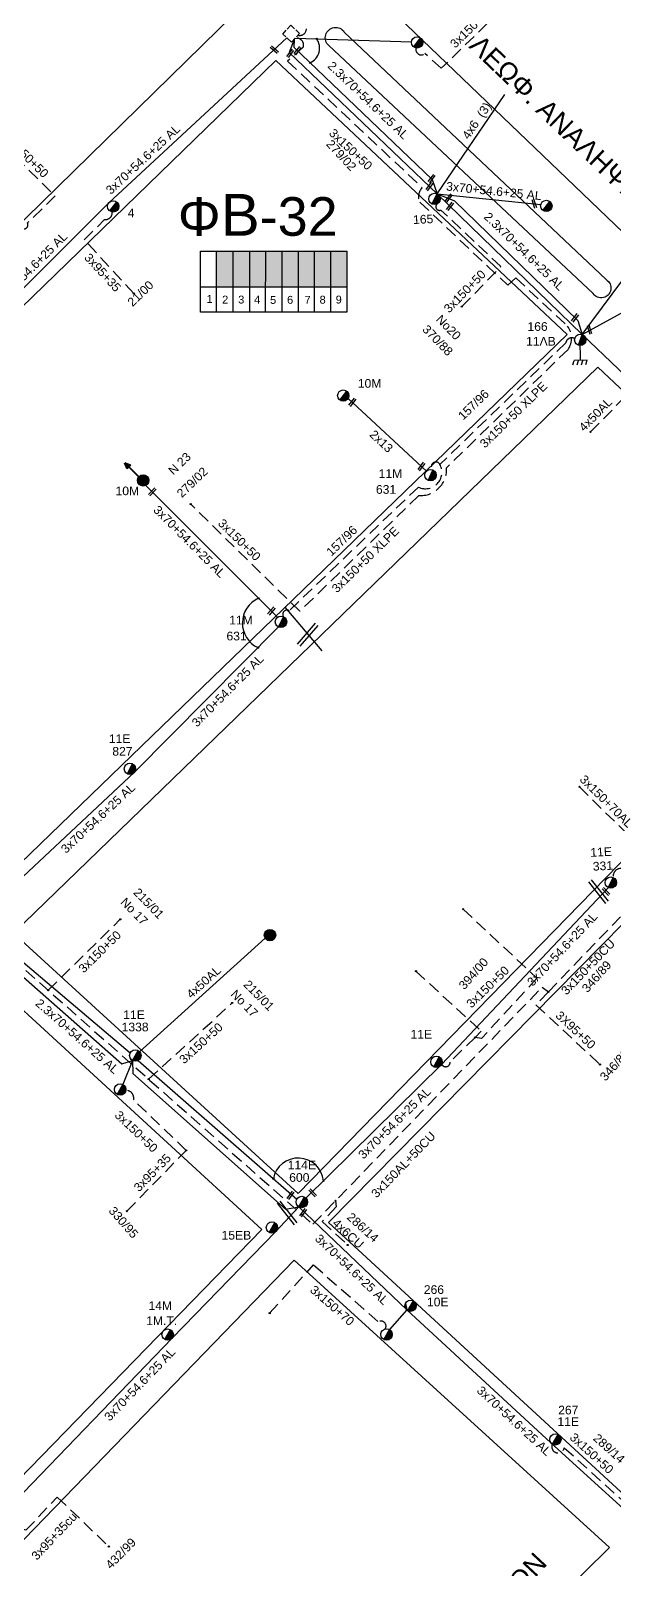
# Model space of a CAD drawing. Header units: millimetres. Extents: x 855 to 3091, y 750 to 2767.
# Drawn here: x 1287.2 to 1408.1, y 1262.2 to 1581.1 of the extents above; entities that cross this region are included whole.
import ezdxf
from ezdxf.enums import TextEntityAlignment as Align

# ---------------------------------------------------------------- set-up
doc = ezdxf.new("R2010")
doc.units = ezdxf.units.MM
doc.linetypes.add('DASHED', pattern=[19.05, 12.7, -6.35])
for name, color, linetype, lineweight in [('2x13', 7, 'Continuous', 30), ('3x150+50', 7, 'Continuous', 30), ('3x150+50 XLPE', 7, 'SYN_LINE', 30), ('3x150+50CU', 7, 'Continuous', 30), ('3x150+70', 7, 'Continuous', 30), ('3x150+70AL', 7, 'DASHED', 30), ('3x150AL+50CU', 7, 'Continuous', 30), ('3x70+54.6+25 AL', 7, 'SYN_LINE', 30), ('3x95+35', 7, 'Continuous', 30), ('3X95+50', 7, 'Continuous', 30), ('4x50AL', 7, 'Continuous', 30), ('4x6', 7, 'SYN_LINE', 30), ('4x6CU', 7, 'Continuous', 30), ('Pillar Υποσταθμού', 7, 'SYN_LINE', 30), ('Υπόβαθρο ΔΕΗ', 7, 'Continuous', 30)]:
    doc.layers.add(name, color=color, linetype=linetype, lineweight=lineweight)
for name, color, linetype in [('Pillar OTE', 7, 'Continuous'), ('TEXT ΚΑΛΩΔΙΩΝ', 7, 'Continuous'), ('Άγνωστα', 7, 'Continuous'), ('Γείωση', 7, 'Continuous'), ('Επίτονοι', 7, 'Continuous'), ('Καλώδια ΧΤ   3x150AL+50CU', 7, 'DASHED'), ('Μηχανική τομή', 7, 'Continuous'), ('Περίπτερο', 7, 'Continuous'), ('Στύλος Ξύλινος', 7, 'Continuous'), ('Στύλος Ξύλινος @ 1', 7, 'Continuous'), ('Στύλος ΦΜ', 7, 'Continuous'), ('Στύλος ΦΜ @ 1', 7, 'Continuous'), ('Συνδέσεις', 7, 'Continuous'), ('Τομή', 7, 'Continuous')]:
    doc.layers.add(name, color=color, linetype=linetype)
doc.styles.add('arial', font='arial.ttf')
doc.styles.get("Standard").update_dxf_attribs({"font": 'arial.ttf'})
doc.linetypes.add('SYN_LINE', pattern='A,0.5,-0.0001,["/\\/\\/\\/",Standard,S=0.1,R=0,X=0,Y=-0.05],-0.25', length=0.7501)

# ---------------------------------------------------------------- blocks, each defined once
blk = doc.blocks.new('ΥΠΑΡΧΩΝ ΤΣΙΜΕΝΤΕΝΙΟΣ ΣΤΥΛΟΣ')
at = {"layer": 'Στύλος ΦΜ'}
blk.add_hatch(color=7, dxfattribs=at).paths.add_polyline_path([(-1.29, -2.28, 0.574793), (2.62, 0, 0.268822), (1.3, 2.27)])
at = {"layer": 'Στύλος ΦΜ', "color": 7}
blk.add_line((-1.29, -2.28), (1.3, 2.27), dxfattribs=at)
blk.add_circle((0, 0), 2.62, dxfattribs=at)
at = {"layer": 'Στύλος ΦΜ', "flags": 4}
for tag, p in [('ΤΥΠΟΣ', (-4.91, 3.03)), ('ΑΡΙΘΜΟΣ', (-4.68, 8.05))]:
    blk.add_attdef(tag, p, '', height=4, dxfattribs=at)
blk = doc.blocks.new('ΥΠΑΡΧΩΝ ΞΥΛΙΝΟΣ ΣΤΥΛΟΣ')
at = {"layer": 'Στύλος Ξύλινος'}
h = blk.add_hatch(color=7, dxfattribs=at)
h.paths.add_polyline_path([(-2.62, 0, 0.270008), (-1.29, -2.28), (1.3, 2.27, 0.576266)])
h.paths.add_polyline_path([(-1.29, -2.28, 0.574793), (2.62, 0, 0.268822), (1.3, 2.27)])
at = {"layer": 'Στύλος Ξύλινος', "color": 7}
blk.add_line((-1.29, -2.28), (1.3, 2.27), dxfattribs=at)
blk.add_circle((0, 0), 2.62, dxfattribs=at)
at = {"layer": 'Στύλος Ξύλινος', "flags": 4}
for tag, p in [('ΑΡΙΘΜΟΣ', (-4.91, 8.6)), ('ΤΥΠΟΣ', (-4.85, 3.39))]:
    blk.add_attdef(tag, p, '', height=4, dxfattribs=at)
blk = doc.blocks.new('ΓΕΙΩΣΗ')
at = {"layer": 'Γείωση', "ltscale": 40}
for p, q in [((-2.34, 11.45), (-3, 9.45)), ((-0.34, 11.45), (-1, 9.45)), ((0, 9.45), (0, 0)), ((1.66, 11.45), (1, 9.45)), ((3.66, 11.45), (3, 9.45))]:
    blk.add_line(p, q, dxfattribs=at)
blk.add_lwpolyline([(-3, 9.45), (3, 9.45)], dxfattribs=at)
blk = doc.blocks.new('_ΣΥΝΔΕΣΗ')
at = {"layer": 'Συνδέσεις', "linetype": 'SYN_LINE', "ltscale": 40}
blk.add_hatch(color=256, dxfattribs=at).paths.add_polyline_path([(0.5, 0, 1), (-0.5, 0, 1)])
at = {"layer": 'Συνδέσεις'}
blk.add_circle((0, 0), 0.5, dxfattribs=at)
blk = doc.blocks.new('ΤΟΜΗ')
at = {"layer": 'Τομή', "ltscale": 40}
for p, q in [((-5.7, 0), (17.1, 0)), ((-5.7, -2.8), (17.1, -2.8))]:
    blk.add_line(p, q, dxfattribs=at)
blk = doc.blocks.new('PILLAR YPOSTATHMOU')
at = {"layer": 'Περίπτερο', "ltscale": 40}
for points in [[(540.43, 2525.12), (540.43, 2526.01), (541.51, 2526.01)], [(541.82, 2526.01), (542.91, 2526.01), (542.91, 2524.95)], [(541.59, 2523.53), (540.43, 2523.53), (540.43, 2524.86)], [(542.91, 2524.59), (542.91, 2523.53), (541.92, 2523.53)]]:
    blk.add_lwpolyline(points, dxfattribs=at)
blk = doc.blocks.new('ΜΗΧΑΝΙΚΗ ΤΟΜΗ')
at = {"layer": 'Μηχανική τομή', "ltscale": 40}
for p, q in [((-1.9, 0.8), (5.7, 0.8)), ((-1.9, -0.8), (5.7, -0.8))]:
    blk.add_line(p, q, dxfattribs=at)
blk = doc.blocks.new('ΕΠΙΤΟΝΟΣ')
at = {"layer": 'Επίτονοι', "lineweight": 40, "ltscale": 40}
blk.add_hatch(color=256, dxfattribs=at).paths.add_polyline_path([(-1.13, 6.47), (0, 9.1), (1.13, 6.47)])
for p, q in [((-1.13, 6.47), (0, 9.1)), ((0, 9.1), (1.13, 6.47)), ((1.13, 6.47), (-1.13, 6.47)), ((-1.13, 6.47), (0, 6.47)), ((0, 6.47), (0, 0))]:
    blk.add_line(p, q, dxfattribs=at)

msp = doc.modelspace()

# ---------------------------------------------------------------- hatches: boundary and pattern name
at = {"layer": 'Καλώδια ΧΤ   3x150AL+50CU', "linetype": 'DASHED', "lineweight": -3, "ltscale": 0.2}
h = msp.add_hatch(color=2, dxfattribs=at)
h.dxf.hatch_style = 1
h.paths.add_polyline_path([(1329.13, 1535.43), (1325.69, 1535.43), (1325.69, 1528.07), (1329.13, 1528.06)])
h = msp.add_hatch(color=85, dxfattribs=at)
h.dxf.hatch_style = 1
h.paths.add_polyline_path([(1329.13, 1528.06), (1332.57, 1528.06), (1332.57, 1535.43), (1329.13, 1535.43)])
h = msp.add_hatch(color=30, dxfattribs=at)
h.dxf.hatch_style = 1
h.paths.add_polyline_path([(1335.87, 1535.43), (1332.57, 1535.43), (1332.57, 1528.06), (1335.86, 1528.06)])
h = msp.add_hatch(color=1, dxfattribs=at)
h.dxf.hatch_style = 1
h.paths.add_polyline_path([(1339.25, 1535.43), (1335.87, 1535.43), (1335.86, 1528.06), (1339.25, 1528.05)])
h = msp.add_hatch(color=151, dxfattribs=at)
h.dxf.hatch_style = 1
h.paths.add_polyline_path([(1339.25, 1528.05), (1342.65, 1528.05), (1342.65, 1535.43), (1339.25, 1535.43)])
h = msp.add_hatch(color=5, dxfattribs=at)
h.dxf.hatch_style = 1
h.paths.add_polyline_path([(1342.65, 1528.05), (1346.04, 1528.05), (1346.04, 1535.42), (1342.65, 1535.43)])
h = msp.add_hatch(color=27, dxfattribs=at)
h.dxf.hatch_style = 1
h.paths.add_polyline_path([(1345.98, 1528.05), (1349.38, 1528.05), (1349.38, 1535.42), (1345.98, 1535.42)])
h = msp.add_hatch(color=6, dxfattribs=at)
h.dxf.hatch_style = 1
h.paths.add_polyline_path([(1349.3, 1528.05), (1352.7, 1528.05), (1352.7, 1535.42), (1349.3, 1535.42)])

# ---------------------------------------------------------------- linework, layer by layer
at = {"layer": '2x13', "color": 27, "linetype": 'Continuous', "lineweight": -3, "ltscale": 0.2}
msp.add_lwpolyline([(1369.17, 1489.81), (1352.96, 1504.9)], dxfattribs=at)
at = {"layer": '3x150+50', "color": 5, "linetype": 'DASHED', "lineweight": -3, "ltscale": 0.2}
msp.add_lwpolyline([(1342.55, 1580.17, 0.716676), (1343.99, 1582.53), (1356.82, 1595.46, 0.629792), (1360.88, 1600), (1372.68, 1611.67, -0.510288), (1374.08, 1616.77), (1393.38, 1636.2, 0.358737), (1397.64, 1636.17, -2.36183)], format="xyb", dxfattribs=at)
at = {"layer": '3x150+50', "color": 27, "linetype": 'DASHED', "lineweight": -3, "ltscale": 0.2}
msp.add_lwpolyline([(1387.24, 1587.91), (1372.27, 1573.34), (1368.88, 1576.39, -0.742881), (1367.02, 1577.55, 153.79752)], format="xyb", dxfattribs=at)
at = {"layer": '3x150+50', "color": 6, "linetype": 'DASHED', "lineweight": -3, "ltscale": 0.2}
for points in [[(1342, 1579.59, -0.531304), (1343.69, 1577.8), (1340.42, 1574.81), (1368.32, 1548.58, 0.322795), (1367.81, 1545.57), (1386.03, 1528.38), (1387.7, 1529.91), (1398.4, 1519.91, -0.339028), (1398.53, 1515.06)], [(1367.01, 1386.18), (1380.52, 1373.75), (1379.29, 1372.46), (1374.1, 1367.43, -0.852781), (1372.35, 1366.9, 4.198705)], [(1319.39, 1349.04), (1308.5, 1359.49, 0.467909), (1306.87, 1361.51, 63.325317)]]:
    msp.add_lwpolyline(points, format="xyb", dxfattribs=at)
at = {"layer": '3x150+50', "color": 85, "linetype": 'DASHED', "lineweight": -3, "ltscale": 0.2}
for points in [[(1281.34, 1557.52), (1292.23, 1546.89), (1286.5, 1541.27, -0.74886), (1285.35, 1540.15)], [(1395.27, 1288.15, 1.131617), (1397.76, 1287.41), (1410.85, 1275.49)]]:
    msp.add_lwpolyline(points, format="xyb", dxfattribs=at)
at = {"layer": '3x150+50', "color": 2, "linetype": 'DASHED', "lineweight": -3, "ltscale": 0.2}
msp.add_lwpolyline([(1376.53, 1523.93), (1384.6, 1532.23), (1372.2, 1543.96, -0.880175), (1371.41, 1545.21, -113.471317)], format="xyb", dxfattribs=at)
at = {"layer": '3x150+50', "color": 6, "linetype": 'DASHED', "lineweight": -3, "ltscale": 0.2}
for points in [[(1342.95, 1460.78), (1320.33, 1482.98)], [(1376.8, 1399.04), (1392.1, 1384.7), (1380.59, 1372.24), (1379.29, 1372.46)]]:
    msp.add_lwpolyline(points, dxfattribs=at)
at = {"layer": '3x150+50', "color": 27, "linetype": 'DASHED', "lineweight": -3, "ltscale": 0.2}
for points in [[(1290.78, 1382.22), (1305.74, 1396.93)], [(1311.61, 1363.8), (1328.93, 1379.59)]]:
    msp.add_lwpolyline(points, dxfattribs=at)
at = {"layer": '3x150+50 XLPE', "color": 6, "linetype": 'DASHED', "lineweight": -3, "ltscale": 0.2}
msp.add_lwpolyline([(1398.53, 1515.06), (1373.36, 1490.55, -0.45522), (1367.59, 1484.78), (1342.95, 1460.78)], format="xyb", dxfattribs=at)
at = {"layer": '3x150+50 XLPE', "color": 27, "linetype": 'DASHED', "lineweight": -3, "ltscale": 0.2}
for points in [[(1399.92, 1517.3, 0.512701), (1398.06, 1516.42), (1371.97, 1491.23, 1.188916), (1370.52, 1490.06, 13.5249)], [(1371.97, 1491.23, -0.736751), (1367.51, 1486.54), (1340.75, 1460.91, 0.782021), (1339.54, 1459.67, 3.406571)]]:
    msp.add_lwpolyline(points, format="xyb", dxfattribs=at)
at = {"layer": '3x150+50CU', "color": 27, "linetype": 'DASHED', "lineweight": -3, "ltscale": 0.2}
msp.add_lwpolyline([(1394.46, 1381.89), (1411.9, 1400.06)], dxfattribs=at)
at = {"layer": '3x150+70', "color": 85, "linetype": 'DASHED', "lineweight": -3, "ltscale": 0.2}
msp.add_lwpolyline([(1336.69, 1315.29), (1345.78, 1325.3), (1359.22, 1313.51, -0.795033), (1360.64, 1312.02, -70.877663)], format="xyb", dxfattribs=at)
at = {"layer": '3x150+70AL', "color": 62, "linetype": 'DASHED', "lineweight": -3, "ltscale": 0.2}
msp.add_lwpolyline([(1400.91, 1424.39), (1413.58, 1411.87), (1409.54, 1407.47, 0.490977), (1407.92, 1405.59, -1.521308)], format="xyb", dxfattribs=at)
at = {"layer": '3x150AL+50CU', "color": 27, "linetype": 'DASHED', "lineweight": -3, "ltscale": 0.2}
msp.add_lwpolyline([(1271.11, 1399.52, 0.875289), (1277.57, 1393.9), (1345.64, 1333.71), (1393.17, 1382.86), (1394.46, 1381.89)], format="xyb", dxfattribs=at)
at = {"layer": '3x70+54.6+25 AL', "color": 85, "linetype": 'SYN_LINE', "lineweight": -3, "ltscale": 15}
for points in [[(1340.23, 1579.65), (1303.37, 1545.47), (1273.67, 1515.78)], [(1275.97, 1396.13), (1275.64, 1393.73), (1306.04, 1366.96), (1308.27, 1367.67), (1308.32, 1364.96), (1339.97, 1336.84), (1342.77, 1337.31), (1365.09, 1316), (1395, 1288.4), (1418.41, 1267.1)]]:
    msp.add_lwpolyline(points, dxfattribs=at)
at = {"layer": '3x70+54.6+25 AL', "color": 2, "linetype": 'SYN_LINE', "lineweight": -3, "ltscale": 15}
for points in [[(1341.75, 1579.33), (1340.73, 1576.6), (1371.39, 1547.29), (1401.45, 1518.16), (1424.03, 1496.6), (1443.61, 1477.74)], [(1371.39, 1547.29), (1392.9, 1545.11)], [(1401.45, 1518.16), (1418.11, 1540.52)]]:
    msp.add_lwpolyline(points, dxfattribs=at)
at = {"layer": '3x70+54.6+25 AL', "color": 27, "linetype": 'SYN_LINE', "lineweight": -3, "ltscale": 15}
for points in [[(1341.75, 1579.33), (1341.67, 1577.75), (1370.4, 1550.29), (1371.39, 1547.29), (1375.01, 1545.89), (1400.53, 1521.04), (1401.45, 1518.16), (1419.02, 1527.75)], [(1342, 1579.59), (1366.07, 1578.8)]]:
    msp.add_lwpolyline(points, dxfattribs=at)
at = {"layer": '3x70+54.6+25 AL', "color": 133, "linetype": 'SYN_LINE', "lineweight": -3, "ltscale": 15}
for points in [[(1338.33, 1459.54), (1311.01, 1486.87)], [(1276.73, 1397.61), (1308.71, 1427.46), (1338.55, 1457.53)]]:
    msp.add_lwpolyline(points, dxfattribs=at)
at = {"layer": '3x70+54.6+25 AL', "color": 6, "linetype": 'SYN_LINE', "lineweight": -3, "ltscale": 15}
for points in [[(1344.22, 1339.13), (1372.35, 1366.9), (1406.87, 1403.48)], [(1275.97, 1396.13), (1307.81, 1369.25)], [(1309.47, 1367.7), (1342.32, 1338.9)]]:
    msp.add_lwpolyline(points, dxfattribs=at)
at = {"layer": '3x70+54.6+25 AL', "color": 6, "linetype": 'SYN_LINE', "lineweight": -3, "ltscale": 7}
msp.add_lwpolyline([(1308.27, 1367.67), (1306.28, 1362.68)], dxfattribs=at)
at = {"layer": '3x70+54.6+25 AL', "color": 5, "linetype": 'SYN_LINE', "lineweight": -3, "ltscale": 7}
msp.add_lwpolyline([(1337.9, 1332.13), (1342.77, 1337.31)], dxfattribs=at)
at = {"layer": '3x70+54.6+25 AL', "color": 5, "linetype": 'SYN_LINE', "lineweight": -3, "ltscale": 15}
msp.add_lwpolyline([(1250.76, 1243.07), (1282.01, 1274.32), (1316.46, 1310.1), (1337.9, 1332.13)], dxfattribs=at)
at = {"layer": '3x70+54.6+25 AL', "color": 85, "linetype": 'SYN_LINE', "lineweight": -3, "ltscale": 7}
msp.add_lwpolyline([(1364.82, 1317.27), (1365.09, 1316), (1361.51, 1311.9)], dxfattribs=at)
at = {"layer": '3x95+35', "color": 85, "linetype": 'DASHED', "lineweight": -3, "ltscale": 0.2}
msp.add_lwpolyline([(1308.54, 1526.64), (1298.27, 1537.81), (1302.47, 1541.97, 0.484514), (1304.04, 1543.55, 7.00769)], format="xyb", dxfattribs=at)
at = {"layer": '3x95+35', "color": 6, "linetype": 'DASHED', "lineweight": -3, "ltscale": 0.2}
msp.add_lwpolyline([(1307.1, 1336.44), (1319.39, 1349.04)], dxfattribs=at)
at = {"layer": '3x95+35', "color": 5, "linetype": 'DASHED', "lineweight": -3, "ltscale": 0.2}
msp.add_lwpolyline([(1281.69, 1265.84, -0.655028), (1286.18, 1270.29), (1292.67, 1277.18), (1303.35, 1266.91)], format="xyb", dxfattribs=at)
at = {"layer": '3X95+50', "color": 27, "linetype": 'DASHED', "lineweight": -3, "ltscale": 0.2}
msp.add_lwpolyline([(1394.46, 1381.89), (1391.88, 1379.2), (1405.15, 1366.83)], dxfattribs=at)
at = {"layer": '4x50AL', "color": 2, "linetype": 'DASHED', "lineweight": -3, "ltscale": 0.2}
msp.add_lwpolyline([(1403.2, 1497.97), (1411.76, 1506.7)], dxfattribs=at)
at = {"layer": '4x50AL', "color": 6, "linetype": 'Continuous', "lineweight": -3, "ltscale": 0.2}
msp.add_lwpolyline([(1309.74, 1369.47), (1335.76, 1393.04)], dxfattribs=at)
at = {"layer": '4x6', "color": 2, "linetype": 'SYN_LINE', "lineweight": -3, "ltscale": 15}
msp.add_lwpolyline([(1371.39, 1547.29), (1385.46, 1567.89)], dxfattribs=at)
at = {"layer": '4x6CU', "color": 27, "linetype": 'DASHED', "lineweight": -3, "ltscale": 0.2}
msp.add_lwpolyline([(1350.34, 1338.57), (1350.48, 1337.34), (1347.56, 1334.28), (1352.87, 1329.42)], dxfattribs=at)
at = {"layer": 'Pillar OTE', "lineweight": -3, "ltscale": 40}
for points in [[(1322.36, 1522.79), (1322.36, 1535.43), (1352.69, 1535.42), (1352.69, 1522.76), (1322.36, 1522.79)], [(1325.69, 1522.78), (1325.69, 1535.43)], [(1329.13, 1522.78), (1329.13, 1535.43)], [(1332.57, 1522.78), (1332.57, 1535.43)], [(1335.86, 1522.77), (1335.87, 1535.43)], [(1339.25, 1522.77), (1339.25, 1535.43)], [(1342.65, 1522.77), (1342.65, 1535.43)], [(1345.98, 1522.76), (1345.98, 1535.42)], [(1349.37, 1522.76), (1349.37, 1535.42)], [(1322.36, 1528.07), (1352.69, 1528.04)]]:
    msp.add_lwpolyline(points, dxfattribs=at)
at = {"layer": 'Τομή', "lineweight": -3}
msp.add_lwpolyline([(1347.55, 1452.57), (1339.94, 1461.66)], dxfattribs=at)
at = {"layer": 'Υπόβαθρο ΔΕΗ', "lineweight": -3}
for points in [[(1470.55, 1707.63), (1532.02, 1650.15), (1414.93, 1534.51), (1355.06, 1592.01)], [(1275.23, 1644.01), (1332.72, 1587.94), (1206.13, 1463.97), (1146.47, 1518.1)], [(1215.51, 1456.04), (1337.98, 1574.98), (1398.37, 1518.13), (1276.49, 1400.32)], [(1404.73, 1511.4), (1459.46, 1460), (1342.59, 1340.09), (1283.57, 1394.04)], [(1466.67, 1453.59), (1532.1, 1391.23), (1413.93, 1274.18), (1348.86, 1334.11)], [(1276.33, 1386.51), (1335.08, 1332.67), (1212.61, 1206.69), (1153.14, 1262.65)], [(1281.22, 1142.52), (1219.57, 1200.03), (1341.76, 1326.31), (1407.15, 1266.71)]]:
    msp.add_lwpolyline(points, close=True, dxfattribs=at)
msp.add_lwpolyline([(1352.16, 1580.86), (1406.42, 1529.53, -1.258077), (1403.73, 1526.65), (1348.97, 1578.03, -1.144018)], format="xyb", close=True, dxfattribs=at)
for centre, radius, start, end in [((1343.65, 1577.53), 3.39, 295.4582, 34.3331), ((1336.64, 1458.34), 5.61, 113.6596, 245.1922), ((1342.63, 1342.18), 5.26, 6.0162, 169.2856)]:
    msp.add_arc(centre, radius, start, end, dxfattribs=at)

# ---------------------------------------------------------------- block references
at = {"layer": 'Pillar Υποσταθμού', "color": 206, "linetype": 'Continuous', "lineweight": -3, "ltscale": 0.2, "rotation": 46.72920687392445}
msp.add_blockref('PILLAR YPOSTATHMOU', (2808.21, -544.5), dxfattribs=at)
at = {"layer": 'Γείωση', "lineweight": -3, "xscale": 0.4499999999998181, "yscale": 0.4499999999998181, "zscale": 0.4499999999998181, "rotation": 181.0491238376452}
msp.add_blockref('ΓΕΙΩΣΗ', (1401.07, 1517.04), dxfattribs=at)
at = {"layer": 'Επίτονοι', "lineweight": -3, "xscale": 0.449999999999818, "yscale": 0.449999999999818, "zscale": 0.449999999999818, "rotation": 45.24800100764891}
msp.add_blockref('ΕΠΙΤΟΝΟΣ', (1309.58, 1488.68), dxfattribs=at)
at = {"layer": 'Μηχανική τομή', "lineweight": -3}
for p, xscale, yscale, zscale, rotation in [((1337.3, 1577.54), 0.2499999999999999, 0.2499999999999999, 0.4999999999999997, 318.8296146482116), ((1340.7, 1576.04), 0.2499999999999999, 0.2499999999999999, 0.4999999999999997, 52.12161107020177), ((1342.23, 1576.63), 0.2499999999999999, 0.2499999999999999, 0.4999999999999997, 52.12161107020177), ((1369.99, 1550.09), 0.2499999999999999, 0.2499999999999999, 0.4999999999999997, 52.12161107020177), ((1369.55, 1548.46), 0.2499999999999999, 0.2499999999999999, 0.4999999999999997, 52.12161107020177), ((1373.56, 1546.09), 0.2499999999999999, 0.2499999999999999, 0.4999999999999997, 52.12161107020177), ((1373.82, 1544.35), 0.2499999999999999, 0.2499999999999999, 0.4999999999999997, 52.12161107020177), ((1391.7, 1544.78), 0.2499999999999999, 0.2499999999999999, 0.4999999999999997, 107.5997879167379), ((1399.73, 1521.23), 0.2499999999999999, 0.2499999999999999, 0.4999999999999997, 52.12161107020177), ((1403.16, 1518.68), 0.2499999999999999, 0.2499999999999999, 0.4999999999999997, 107.5997879167379), ((1353.58, 1503.74), 0.2499999999999999, 0.2499999999999999, 0.4999999999999997, 52.12161107020177), ((1367.89, 1490.42), 0.2499999999999999, 0.2499999999999999, 0.4999999999999997, 52.12161107020177), ((1312.7, 1485.87), 0.25, 0.25, 0.4999999999999995, 227.1726880961465), ((1337.38, 1461.19), 0.25, 0.25, 0.4999999999999995, 227.1726880961465), ((1406.74, 1402.37), 0.25, 0.25, 0.25, 134.2782145394548), ((1340.79, 1339.33), 0.25, 0.25, 0.25, 54.4856197192397), ((1345.93, 1339.88), 0.25, 0.25, 0.25, 134.2782145394548), ((1343.41, 1335.74), 0.25, 0.25, 0.25, 54.4856197192397)]:
    msp.add_blockref('ΜΗΧΑΝΙΚΗ ΤΟΜΗ', p, dxfattribs=dict(at, xscale=xscale, yscale=yscale, zscale=zscale, rotation=rotation))
at = {"layer": 'Στύλος Ξύλινος @ 1', "lineweight": -3, "ltscale": 40}
ref = msp.add_blockref('ΥΠΑΡΧΩΝ ΞΥΛΙΝΟΣ ΣΤΥΛΟΣ', (1310.48, 1487.92), dxfattribs=dict(at, xscale=0.449999999999818, yscale=0.449999999999818, zscale=0.449999999999818, rotation=21.32725779620638))
ref.add_attrib('ΤΥΠΟΣ', '10M', (1304.75, 1484.84), dxfattribs={"layer": 'Στύλος Ξύλινος', "height": 1.8, "flags": 4})
at = {"layer": 'Στύλος Ξύλινος @ 1', "lineweight": -3, "ltscale": 40, "xscale": 0.4499999999998181, "yscale": 0.4499999999998181, "zscale": 0.4499999999998181}
msp.add_blockref('ΥΠΑΡΧΩΝ ΞΥΛΙΝΟΣ ΣΤΥΛΟΣ', (1336.76, 1393.66), dxfattribs=at)
at = {"layer": 'Στύλος ΦΜ @ 1', "lineweight": -3, "ltscale": 40, "xscale": 0.4499999999998181, "yscale": 0.4499999999998181, "zscale": 0.4499999999998181, "rotation": 352.5021454697022}
for p in [(1367.25, 1578.7), (1394.04, 1544.81)]:
    msp.add_blockref('ΥΠΑΡΧΩΝ ΤΣΙΜΕΝΤΕΝΙΟΣ ΣΤΥΛΟΣ', p, dxfattribs=at)
at = {"layer": 'Στύλος ΦΜ @ 1', "lineweight": -3, "ltscale": 40}
ref = msp.add_blockref('ΥΠΑΡΧΩΝ ΤΣΙΜΕΝΤΕΝΙΟΣ ΣΤΥΛΟΣ', (1370.85, 1546.25), dxfattribs=dict(at, xscale=0.449999999999818, yscale=0.449999999999818, zscale=0.449999999999818, rotation=2.486437297996773))
ref.add_attrib('ΤΥΠΟΣ', '165', (1366.45, 1541.06), dxfattribs={"layer": 'Στύλος ΦΜ', "height": 1.8, "rotation": 2.4864, "flags": 4})
ref = msp.add_blockref('ΥΠΑΡΧΩΝ ΤΣΙΜΕΝΤΕΝΙΟΣ ΣΤΥΛΟΣ', (1304.27, 1544.71), dxfattribs=dict(at, xscale=0.4499999999998181, yscale=0.4499999999998181, zscale=0.4499999999998181, rotation=352.5021454697022))
ref.add_attrib('ΤΥΠΟΣ', '4', (1307.28, 1542.46), dxfattribs={"layer": 'Στύλος ΦΜ', "height": 1.8, "flags": 4})
ref = msp.add_blockref('ΥΠΑΡΧΩΝ ΤΣΙΜΕΝΤΕΝΙΟΣ ΣΤΥΛΟΣ', (1401.07, 1517.04), dxfattribs=dict(at, xscale=0.449999999999818, yscale=0.449999999999818, zscale=0.449999999999818, rotation=10.80347530008784))
ref.add_attrib('ΤΥΠΟΣ', '166', (1390.12, 1518.91), dxfattribs={"layer": 'Στύλος ΦΜ', "height": 1.8, "flags": 4})
ref.add_attrib('ΑΡΙΘΜΟΣ', '11ΛB', (1389.84, 1515.86), dxfattribs={"layer": 'Στύλος ΦΜ', "height": 1.8, "flags": 4})
ref = msp.add_blockref('ΥΠΑΡΧΩΝ ΤΣΙΜΕΝΤΕΝΙΟΣ ΣΤΥΛΟΣ', (1351.95, 1505.49), dxfattribs=dict(at, xscale=0.4499999999998181, yscale=0.4499999999998181, zscale=0.4499999999998181, rotation=352.5021454697022))
ref.add_attrib('ΤΥΠΟΣ', '10M', (1354.96, 1507.12), dxfattribs={"layer": 'Στύλος ΦΜ', "height": 1.8, "flags": 4})
ref = msp.add_blockref('ΥΠΑΡΧΩΝ ΤΣΙΜΕΝΤΕΝΙΟΣ ΣΤΥΛΟΣ', (1370.02, 1488.99), dxfattribs=dict(at, xscale=0.4499999999998183, yscale=0.4499999999998183, zscale=0.4499999999998183, rotation=4.824184488754264))
ref.add_attrib('ΤΥΠΟΣ', '631', (1358.72, 1485.14), dxfattribs={"layer": 'Στύλος ΦΜ', "height": 1.8, "flags": 4})
ref.add_attrib('ΑΡΙΘΜΟΣ', '11M', (1359.28, 1488.43), dxfattribs={"layer": 'Στύλος ΦΜ', "height": 1.8, "flags": 4})
ref = msp.add_blockref('ΥΠΑΡΧΩΝ ΤΣΙΜΕΝΤΕΝΙΟΣ ΣΤΥΛΟΣ', (1339.04, 1458.6), dxfattribs=dict(at, xscale=0.4499999999998183, yscale=0.4499999999998183, zscale=0.4499999999998183, rotation=4.824184488754264))
ref.add_attrib('ΤΥΠΟΣ', '631', (1327.74, 1454.75), dxfattribs={"layer": 'Στύλος ΦΜ', "height": 1.8, "flags": 4})
ref.add_attrib('ΑΡΙΘΜΟΣ', '11M', (1328.3, 1458.05), dxfattribs={"layer": 'Στύλος ΦΜ', "height": 1.8, "flags": 4})
ref = msp.add_blockref('ΥΠΑΡΧΩΝ ΤΣΙΜΕΝΤΕΝΙΟΣ ΣΤΥΛΟΣ', (1307.74, 1428.13), dxfattribs=dict(at, xscale=0.4499999999998183, yscale=0.4499999999998183, zscale=0.4499999999998183, rotation=4.824184488754264))
ref.add_attrib('ΤΥΠΟΣ', '827', (1304.08, 1430.86), dxfattribs={"layer": 'Στύλος ΦΜ', "height": 1.8, "flags": 4})
ref.add_attrib('ΑΡΙΘΜΟΣ', '11E', (1303.36, 1433.46), dxfattribs={"layer": 'Στύλος ΦΜ', "height": 1.8, "flags": 4})
ref = msp.add_blockref('ΥΠΑΡΧΩΝ ΤΣΙΜΕΝΤΕΝΙΟΣ ΣΤΥΛΟΣ', (1407.39, 1404.54), dxfattribs=dict(at, xscale=0.449999999999818, yscale=0.449999999999818, zscale=0.449999999999818, rotation=3.070424131959761))
ref.add_attrib('ΤΥΠΟΣ', '331', (1403.72, 1407), dxfattribs={"layer": 'Στύλος ΦΜ', "height": 1.8, "rotation": 3.0704, "flags": 4})
ref.add_attrib('ΑΡΙΘΜΟΣ', '11E', (1403.2, 1409.87), dxfattribs={"layer": 'Στύλος ΦΜ', "height": 1.8, "rotation": 3.0704, "flags": 4})
ref = msp.add_blockref('ΥΠΑΡΧΩΝ ΤΣΙΜΕΝΤΕΝΙΟΣ ΣΤΥΛΟΣ', (1308.85, 1368.7), dxfattribs=dict(at, xscale=0.449999999999818, yscale=0.449999999999818, zscale=0.449999999999818))
ref.add_attrib('ΤΥΠΟΣ', '1338', (1306.01, 1373.71), dxfattribs={"layer": 'Στύλος ΦΜ', "height": 1.8, "rotation": 360, "flags": 4})
ref.add_attrib('ΑΡΙΘΜΟΣ', '11E', (1306.34, 1376.25), dxfattribs={"layer": 'Στύλος ΦΜ', "height": 1.8, "rotation": 360, "flags": 4})
ref = msp.add_blockref('ΥΠΑΡΧΩΝ ΤΣΙΜΕΝΤΕΝΙΟΣ ΣΤΥΛΟΣ', (1371.27, 1367.38), dxfattribs=dict(at, xscale=0.4499999999998183, yscale=0.4499999999998183, zscale=0.4499999999998183))
ref.add_attrib('ΤΥΠΟΣ', '11E', (1365.89, 1372.22), dxfattribs={"layer": 'Στύλος ΦΜ', "height": 1.8, "rotation": 360, "flags": 4})
at = {"layer": 'Στύλος ΦΜ @ 1', "lineweight": -3, "ltscale": 40, "xscale": 0.4499999999998181, "yscale": 0.4499999999998181, "zscale": 0.4499999999998181}
for p in [(1305.7, 1361.66), (1360.92, 1310.88)]:
    msp.add_blockref('ΥΠΑΡΧΩΝ ΤΣΙΜΕΝΤΕΝΙΟΣ ΣΤΥΛΟΣ', p, dxfattribs=at)
at = {"layer": 'Στύλος ΦΜ @ 1', "lineweight": -3, "ltscale": 40}
ref = msp.add_blockref('ΥΠΑΡΧΩΝ ΤΣΙΜΕΝΤΕΝΙΟΣ ΣΤΥΛΟΣ', (1343.35, 1338.34), dxfattribs=dict(at, xscale=0.449999999999818, yscale=0.449999999999818, zscale=0.449999999999818))
ref.add_attrib('ΤΥΠΟΣ', '600', (1340.74, 1342.52), dxfattribs={"layer": 'Στύλος ΦΜ', "height": 1.8, "rotation": 360, "flags": 4})
ref.add_attrib('ΑΡΙΘΜΟΣ', '114E', (1340.43, 1345.1), dxfattribs={"layer": 'Στύλος ΦΜ', "height": 1.8, "rotation": 360, "flags": 4})
ref = msp.add_blockref('ΥΠΑΡΧΩΝ ΤΣΙΜΕΝΤΕΝΙΟΣ ΣΤΥΛΟΣ', (1337.16, 1333.04), dxfattribs=dict(at, xscale=0.4499999999998181, yscale=0.4499999999998181, zscale=0.4499999999998181))
ref.add_attrib('ΤΥΠΟΣ', '15EB', (1326.72, 1330.55), dxfattribs={"layer": 'Στύλος ΦΜ', "height": 1.8, "rotation": 360, "flags": 4})
ref = msp.add_blockref('ΥΠΑΡΧΩΝ ΤΣΙΜΕΝΤΕΝΙΟΣ ΣΤΥΛΟΣ', (1365.91, 1316.84), dxfattribs=dict(at, xscale=0.449999999999818, yscale=0.449999999999818, zscale=0.449999999999818))
ref.add_attrib('ΤΥΠΟΣ', '266', (1368.64, 1319.28), dxfattribs={"layer": 'Στύλος ΦΜ', "height": 1.8, "rotation": 360, "flags": 4})
ref.add_attrib('ΑΡΙΘΜΟΣ', '10E', (1369.29, 1316.7), dxfattribs={"layer": 'Στύλος ΦΜ', "height": 1.8, "rotation": 360, "flags": 4})
ref = msp.add_blockref('ΥΠΑΡΧΩΝ ΤΣΙΜΕΝΤΕΝΙΟΣ ΣΤΥΛΟΣ', (1315.55, 1310.85), dxfattribs=dict(at, xscale=0.4499999999998183, yscale=0.4499999999998183, zscale=0.4499999999998183))
ref.add_attrib('ΤΥΠΟΣ', '1M.T.', (1311.1, 1312.81), dxfattribs={"layer": 'Στύλος ΦΜ', "height": 1.8, "rotation": 360, "flags": 4})
ref.add_attrib('ΑΡΙΘΜΟΣ', '14M', (1311.58, 1315.93), dxfattribs={"layer": 'Στύλος ΦΜ', "height": 1.8, "rotation": 360, "flags": 4})
ref = msp.add_blockref('ΥΠΑΡΧΩΝ ΤΣΙΜΕΝΤΕΝΙΟΣ ΣΤΥΛΟΣ', (1395.92, 1289.13), dxfattribs=dict(at, xscale=0.449999999999818, yscale=0.449999999999818, zscale=0.449999999999818))
ref.add_attrib('ΤΥΠΟΣ', '267', (1396.49, 1294.31), dxfattribs={"layer": 'Στύλος ΦΜ', "height": 1.8, "rotation": 360, "flags": 4})
ref.add_attrib('ΑΡΙΘΜΟΣ', '11E', (1396.33, 1291.92), dxfattribs={"layer": 'Στύλος ΦΜ', "height": 1.8, "rotation": 360, "flags": 4})
at = {"layer": 'Συνδέσεις', "lineweight": -3, "xscale": 0.25, "yscale": 0.25, "zscale": 0.25}
for p in [(1346.45, 1579.44), (1345.11, 1574.47), (1308.54, 1526.64), (1376.53, 1523.93), (1403.2, 1497.97), (1320.33, 1482.99), (1334.39, 1463.48), (1334.29, 1453.24), (1400.91, 1424.4), (1305.74, 1396.93), (1376.8, 1399.04), (1367.01, 1386.18), (1290.78, 1382.22), (1394.46, 1381.9), (1328.93, 1379.59), (1379.29, 1372.46), (1405.15, 1366.83), (1311.62, 1363.8), (1319.4, 1349.04), (1337.47, 1343.16), (1347.86, 1342.73), (1307.1, 1336.44), (1350.34, 1338.57), (1352.87, 1329.42), (1336.7, 1315.29), (1303.35, 1266.91)]:
    msp.add_blockref('_ΣΥΝΔΕΣΗ', p, dxfattribs=at)
at = {"layer": 'Τομή', "lineweight": -3, "xscale": 0.2499999999999999, "yscale": 0.2499999999999999, "zscale": 0.2499999999999999}
for p, rotation in [((1345.73, 1456.76), 229.3095485312612), ((1405.48, 1401.35), 128.4550512628571), ((1340.97, 1334.73), 128.4550512628571)]:
    msp.add_blockref('ΤΟΜΗ', p, dxfattribs=dict(at, rotation=rotation))

# ---------------------------------------------------------------- texts
at = {"lineweight": -3, "ltscale": 30, "char_height": 1.63, "width": 11.2573, "attachment_point": 1}
for s, insert in [('1', (1323.61, 1526.35)), ('2', (1326.84, 1526.21)), ('3', (1330.17, 1526.21)), ('4', (1333.48, 1526.21)), ('5', (1336.78, 1526.13)), ('6', (1340.3, 1526.16)), ('7', (1343.93, 1526.16)), ('8', (1347.04, 1526.19)), ('9', (1350.37, 1526.21))]:
    msp.add_mtext(s, dxfattribs=dict(at, insert=insert))
at = {"lineweight": -3, "ltscale": 40, "insert": (1372.16, 1245.26), "char_height": 4, "width": 65.6312, "attachment_point": 1, "rotation": 47.0277, "style": 'arial'}
msp.add_mtext('ΠΛATAIΩN', dxfattribs=at)
at = {"layer": 'TEXT ΚΑΛΩΔΙΩΝ', "linetype": 'Continuous', "lineweight": -3, "ltscale": 0.2}
for s, rotation, p in [('3x150+50', 44.2142, (1378.5, 1581.91)), ('2.3x70+54.6+25 AL', 316.2951, (1357.13, 1566.71)), ('4x6  (3)', 55.663, (1379.58, 1562.47)), ('3x70+54.6+25 AL', 42.839, (1310.43, 1554.47)), ('3x150+50', 316.7675, (1353.5, 1556.55)), ('3x150+50', 315.5207, (1286.45, 1555.02)), ('3x70+54.6+25 AL', 354.1996, (1383.17, 1547.91)), ('2.3x70+54.6+25 AL', 315.8952, (1389.46, 1535.39)), ('3x70+54.6+25 AL', 44.9947, (1287.25, 1531.9)), ('3x95+35', 312.5757, (1302.08, 1531.01)), ('3x150+50', 45.8002, (1377.12, 1527.11)), ('3x150+50 XLPE', 44.2437, (1387.21, 1501.51)), ('4x50AL', 45.5416, (1404.22, 1501.58)), ('2x13', 317.043, (1359.84, 1496.03)), ('3x70+54.6+25 AL', 314.9935, (1320.07, 1475.25)), ('3x150+50', 315.5299, (1330.42, 1475.6)), ('3x150+50 XLPE', 44.2449, (1356.53, 1471.49)), ('3x70+54.6+25 AL', 45.224, (1327.99, 1444.34)), ('3x150+70AL', 315.3369, (1406.49, 1421.41)), ('3x70+54.6+25 AL', 43.0253, (1301.11, 1417.91)), ('3x70+54.6+25 AL', 46.6647, (1397.34, 1390.76)), ('3x150+50', 44.5071, (1301.48, 1390.22)), ('3x150+50CU', 46.168, (1402.68, 1387.06)), ('4x50AL', 42.161, (1323, 1383.92)), ('3x150+50', 44.0788, (1381.88, 1382.92)), ('2.3x70+54.6+25 AL', 318.6302, (1296.81, 1372.69)), ('3X95+50', 317.021, (1400.11, 1373.99)), ('3x150+50', 42.3634, (1322.46, 1371.25)), ('3x70+54.6+25 AL', 44.6275, (1362.56, 1354.71)), ('3x150+50', 316.2025, (1309.05, 1352.95)), ('3x150AL+50CU', 45.962, (1364.4, 1346.08)), ('3x95+35', 45.7047, (1312.37, 1344.42)), ('4x6CU', 317.5172, (1352.96, 1331.78)), ('3x70+54.6+25 AL', 316.3244, (1353.72, 1324.37)), ('3x150+70', 318.7431, (1349.67, 1316.88)), ('3x70+54.6+25 AL', 46.0857, (1309.76, 1300.55)), ('3x70+54.6+25 AL', 317.2964, (1387.38, 1292.98)), ('3x150+50', 317.6754, (1403.44, 1286.24)), ('3x95+35cu', 46.7159, (1292.02, 1269.07))]:
    msp.add_text(s, height=1.8, rotation=rotation, dxfattribs=at).set_placement(p, align=Align.MIDDLE_CENTER)
at = {"layer": 'Άγνωστα', "lineweight": -3, "ltscale": 40, "char_height": 1.8, "width": 12.7137, "attachment_point": 1, "style": 'arial'}
for s, insert, rotation in [('279/02', (1349.59, 1558.74), 312.9553), ('21/00', (1307.03, 1525.12), 44.0714), ('No20', (1372.31, 1522.41), 314.282), ('370/88', (1369.48, 1520.33), 314.282), ('157/96', (1375.55, 1501.58), 44.0714), ('N 23', (1315.48, 1490.21), 44.0714), ('279/02', (1317.25, 1485.49), 44.0714), ('157/96', (1348.24, 1473.37), 44.0714), ('215/01', (1309.59, 1403.62), 314.282), ('No 17', (1306.92, 1401.61), 314.282), ('394/00', (1375.7, 1383.41), 48.4059), ('346/89', (1401.22, 1382.8), 48.4059), ('215/01', (1332.43, 1384.53), 314.282), ('No 17', (1329.76, 1382.52), 314.282), ('346/89', (1404.95, 1364.46), 48.4059), ('\\pt3.6;330/95', (1304.56, 1337.61), 311.2223), ('286/14', (1353.74, 1336.31), 318), ('289/14', (1404.79, 1290.49), 318), ('432/99', (1302.5, 1263.38), 45.7514)]:
    msp.add_mtext(s, dxfattribs=dict(at, insert=insert, rotation=rotation))
at = {"layer": 'Υπόβαθρο ΔΕΗ', "lineweight": -3}
msp.add_text('ΛΕΩΦ. ΑΝΑΛΗΨΕΩΣ', height=4, rotation=316.1564, dxfattribs=at).set_placement((1398.82, 1560.33), align=Align.MIDDLE_CENTER)
at = {"layer": 'Υπόβαθρο ΔΕΗ', "lineweight": -3, "insert": (1317.64, 1547.29), "char_height": 8, "width": 84.6573, "attachment_point": 1}
msp.add_mtext('Φ{\\H1.0833x;B}-32', dxfattribs=at)

doc.saveas('drawing.dxf')
